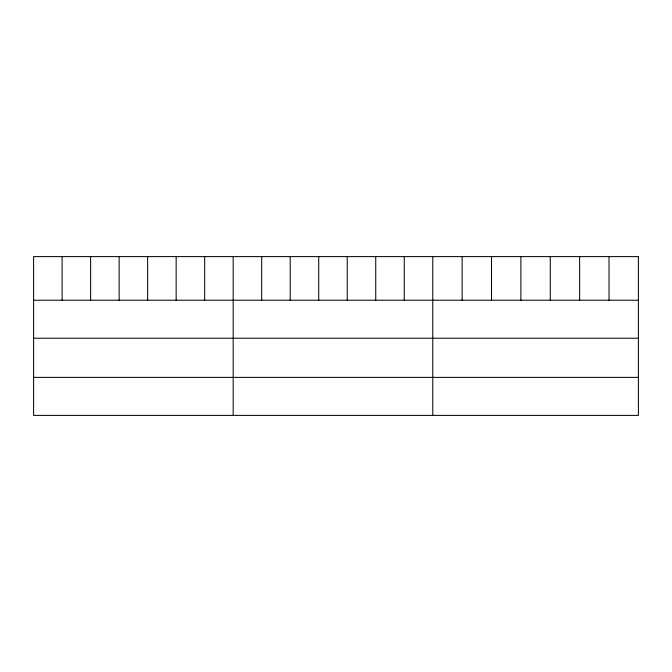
<?xml version="1.0" encoding="UTF-8"?>
<svg xmlns="http://www.w3.org/2000/svg" width="672" height="672" viewBox="0 0 672 672"><rect width="100%" height="100%" fill="white"/><g stroke="black" fill="none" stroke-linecap="round" stroke-linejoin="round"><path stroke-width="1.01" d="M33.6 300.216L638.4 300.216M33.6 338.226L638.4 338.226M33.6 377.387L638.4 377.387M609.025 256.603L609.025 300.216M579.65 256.603L579.65 300.216M550.276 256.603L550.276 300.216M520.892 256.603L520.892 300.216M491.518 256.603L491.518 300.216M462.143 256.603L462.143 300.216M432.768 256.603L432.768 415.397M404.258 256.603L404.258 300.216M375.74 256.603L375.74 300.216M347.231 256.603L347.231 300.216M318.721 256.603L318.721 300.216M290.212 256.603L290.212 300.216M261.694 256.603L261.694 300.216M233.184 256.603L233.184 415.397M204.674 256.603L204.674 300.216M176.156 256.603L176.156 300.216M147.647 256.603L147.647 300.216M119.137 256.603L119.137 300.216M90.628 256.603L90.628 300.216M62.11 256.603L62.11 300.216M638.4 256.603L33.6 256.603L33.6 415.397L638.4 415.397L638.4 256.603"/></g></svg>
